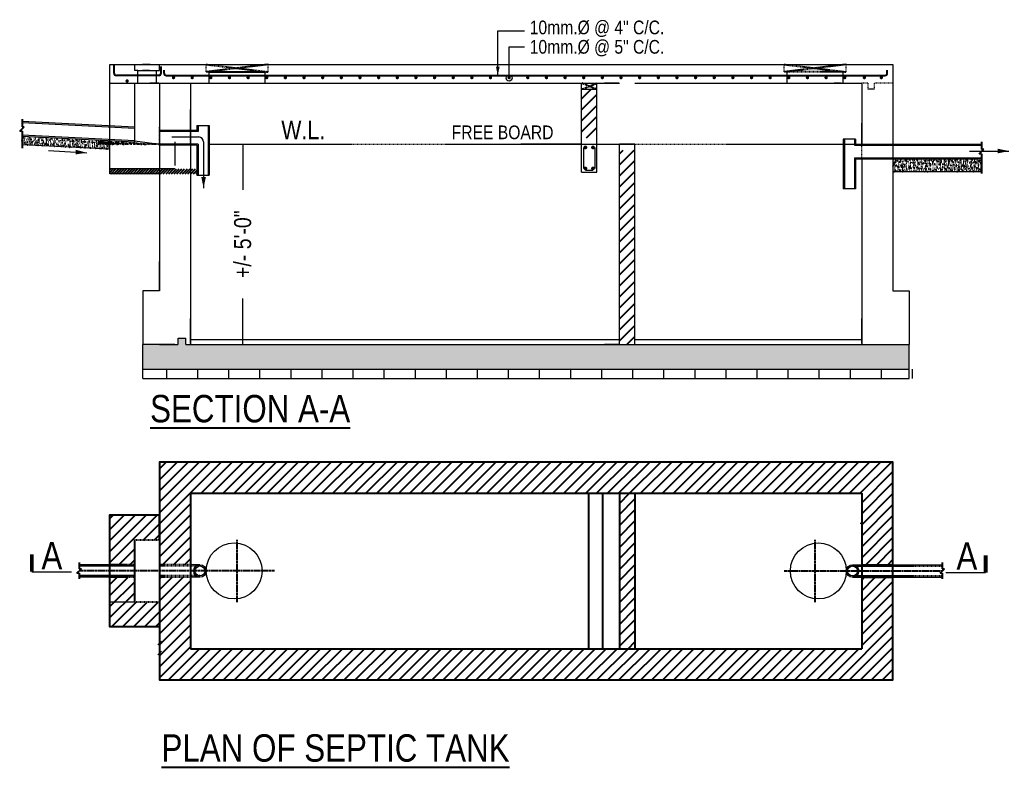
# Model space of a CAD drawing. Header units: inches. Extents: x -100787 to 3653, y -96809 to -8632.
# Drawn here: x -77924 to -77365, y -94244 to -93824 of the extents above; entities that cross this region are included whole.
import ezdxf

# ---------------------------------------------------------------- set-up
doc = ezdxf.new("R2010")
doc.units = ezdxf.units.IN
doc.header["$MEASUREMENT"] = 0
doc.linetypes.add('CENTER', pattern=[2, 1.25, -0.25, 0.25, -0.25])
doc.linetypes.add('DASHED', pattern=[0.75, 0.5, -0.25])
for name, color, linetype, lineweight in [('Brick', 42, 'Continuous', 0), ('DIM', 7, 'Continuous', 15), ('LINE', 8, 'Continuous', 13)]:
    doc.layers.add(name, color=color, linetype=linetype, lineweight=lineweight)
for name, color, linetype in [('DOT', 40, 'Continuous'), ('GRIDE', 8, 'CENTER'), ('Hatch', 3, 'Continuous'), ('LINE-1', 5, 'Continuous'), ('Rod', 1, 'Continuous')]:
    doc.layers.add(name, color=color, linetype=linetype)
doc.layers.add('text', color=7, linetype='Continuous', true_color=0x6a7cf1)
doc.styles.get("Standard").update_dxf_attribs({"font": 'ARIALN.TTF'})
pattern_1 = [(45, (-162342.114, -100930.4417), (-3.09359217, 3.09359217), [])]

# ---------------------------------------------------------------- blocks, each defined once
blk = doc.blocks.new('AR')
at = {"layer": 'DIM'}
blk.add_lwpolyline([(0, 0, 0, 37.5, 0), (89.2, 0, 37.5, 37.5, 0)], format="xyseb", dxfattribs=at)
blk = doc.blocks.new('_DOTSMALL')
at = {"color": 0, "linetype": 'ByBlock', "const_width": 0.5}
blk.add_lwpolyline([(-0.0625, 0, 1), (0.0625, 0, 1)], format="xyb", close=True, dxfattribs=at)
blk = doc.blocks.new('_Oblique')
at = {"color": 0, "linetype": 'ByBlock', "lineweight": -2}
blk.add_line((-0.5, -0.5), (0.5, 0.5), dxfattribs=at)

msp = doc.modelspace()

# ---------------------------------------------------------------- hatches: boundary and pattern name
at = {"layer": 'Hatch', "linetype": 'Continuous'}
h = msp.add_hatch(dxfattribs=at)
h.set_pattern_fill('ANSI31', color=256, scale=35, style=0)
h.set_pattern_definition([(45, (-161877.115, -100971.32), (-3.09359217, 3.09359217), [])])
h.paths.add_polyline_path([(-77598.66, -93862.75), (-77607.41, -93862.75), (-77607.41, -93890.05), (-77598.66, -93890.05)])
at = {"layer": 'Hatch'}
h = msp.add_hatch(dxfattribs=at)
h.set_pattern_fill('AR-CONC', color=256, scale=0.42, style=0)
h.set_pattern_definition([(50, (-77592.4573, -94272.3977), (3.012493, -0.263559), [0.315, -3.465]), (355, (-77592.4573, -94272.3977), (-0.582756, 3.159207), [0.252, -2.772]), (100.4514, (-77592.2062, -94272.4196), (2.42974, 2.895646), [0.267709, -2.944797]), (46.1842, (-77592.4573, -94271.5577), (4.482412, -0.69518), [0.4725, -5.1975]), (96.6356, (-77592.0837, -94271.6156), (3.925583, 4.091295), [0.401563, -4.417195]), (351.1842, (-77592.4573, -94271.5577), (3.92558, 4.0913), [0.378, -4.158]), (21, (-77592.0373, -94271.7677), (2.50701, -1.690999), [0.315, -3.465]), (326, (-77592.0373, -94271.7677), (1.021924, 3.04563), [0.252, -2.772]), (71.4514, (-77591.8283, -94271.9086), (3.528935, 1.354628), [0.267709, -2.944797]), (37.5, (-77592.4573, -94272.3977), (0.0510714, 1.3981542), [0, -2.7384, 0, -2.814, 0, -2.7825]), (7.5, (-77592.4573, -94272.3977), (1.104892, 1.656529), [0, -1.6044, 0, -2.6754, 0, -1.0605]), (327.5, (-77593.3939, -94272.3977), (2.2420542, -0.0947305), [0, -1.05, 0, -3.276, 0, -4.347]), (317.5, (-77593.8139, -94272.3977), (2.449382, 0.420441), [0, -1.365, 0, -2.1756, 0, -3.087])])
h.paths.add_polyline_path([(-77922.44, -93889.33), (-77922.44, -93893.89), (-77872.99, -93896.36), (-77872.99, -93891.81)])
h = msp.add_hatch(dxfattribs=at)
h.set_pattern_fill('AR-CONC', color=256, scale=0.28, style=0)
h.set_pattern_definition([(50, (-77613.4573, -94272.3977), (2.0083285, -0.175706), [0.21, -2.31]), (355, (-77613.4573, -94272.3977), (-0.388504, 2.106138), [0.168, -1.848]), (100.4514, (-77613.2899, -94272.4123), (1.619826, 1.930431), [0.1784725, -1.963198]), (46.1842, (-77613.4573, -94271.8377), (2.988275, -0.463453), [0.315, -3.465]), (96.6356, (-77613.2082, -94271.8763), (2.617056, 2.72753), [0.267709, -2.944796]), (351.1842, (-77613.4573, -94271.8377), (2.617053, 2.727532), [0.252, -2.772]), (21, (-77613.1773, -94271.9777), (1.67134, -1.127333), [0.21, -2.31]), (326, (-77613.1773, -94271.9777), (0.681283, 2.03042), [0.168, -1.848]), (71.4514, (-77613.038, -94272.0716), (2.352623, 0.903085), [0.1784725, -1.963198]), (37.5, (-77613.45725, -94272.39766), (0.0340476, 0.9321028), [0, -1.8256, 0, -1.876, 0, -1.855]), (7.5, (-77613.4573, -94272.3977), (0.7365947, 1.1043528), [0, -1.0696, 0, -1.7836, 0, -0.707]), (327.5, (-77614.08165, -94272.39766), (1.4947028, -0.0631536), [0, -0.7, 0, -2.184, 0, -2.898]), (317.5, (-77614.3617, -94272.3977), (1.6329213, 0.280294), [0, -0.91, 0, -1.4504, 0, -2.058])])
h.paths.add_polyline_path([(-77879.99, -93891.8), (-77879.99, -93893.55), (-77844.99, -93893.55)])
at = {"layer": 'Hatch', "linetype": 'Continuous'}
h = msp.add_hatch(dxfattribs=at)
h.set_pattern_fill('ANSI31', color=256, scale=35, style=0)
h.set_pattern_definition([(45, (-161855.6937, -100971.32), (-3.09359217, 3.09359217), [])])
h.paths.add_polyline_path([(-77577.24, -93943.25), (-77577.24, -93915.25), (-77577.24, -93897.05), (-77585.99, -93897.05), (-77585.99, -93915.25), (-77585.99, -93943.25), (-77585.99, -93991.74, -1), (-77585.99, -93991.79), (-77585.99, -94005.83), (-77585.99, -94006.25), (-77577.24, -94006.25), (-77577.24, -93991.79, -1), (-77577.24, -93991.74), (-77577.24, -93991.63)])
h.paths.add_polyline_path([(-77584.08, -93990.09), (-77579.15, -93990.09), (-77579.15, -93993.45), (-77584.08, -93993.45)], flags=24)
at = {"layer": 'Hatch'}
h = msp.add_hatch(dxfattribs=at)
h.set_pattern_fill('AR-CONC', color=256, scale=0.42, style=0)
h.set_pattern_definition([(50, (-77613.4573, -94272.3977), (3.012493, -0.263559), [0.315, -3.465]), (355, (-77613.4573, -94272.3977), (-0.582756, 3.159207), [0.252, -2.772]), (100.4514, (-77613.2062, -94272.4196), (2.42974, 2.895646), [0.267709, -2.944797]), (46.1842, (-77613.4573, -94271.5577), (4.482412, -0.69518), [0.4725, -5.1975]), (96.6356, (-77613.0837, -94271.6156), (3.925583, 4.091295), [0.401563, -4.417195]), (351.1842, (-77613.4573, -94271.5577), (3.92558, 4.0913), [0.378, -4.158]), (21, (-77613.0373, -94271.7677), (2.50701, -1.691), [0.315, -3.465]), (326, (-77613.0373, -94271.7677), (1.021924, 3.04563), [0.252, -2.772]), (71.4514, (-77612.8283, -94271.9086), (3.528935, 1.354628), [0.267709, -2.944797]), (37.5, (-77613.4573, -94272.3977), (0.0510714, 1.3981542), [0, -2.7384, 0, -2.814, 0, -2.7825]), (7.5, (-77613.4573, -94272.3977), (1.104892, 1.656529), [0, -1.6044, 0, -2.6754, 0, -1.0605]), (327.5, (-77614.3939, -94272.3977), (2.2420542, -0.0947305), [0, -1.05, 0, -3.276, 0, -4.347]), (317.5, (-77614.8139, -94272.3977), (2.449382, 0.420441), [0, -1.365, 0, -2.1756, 0, -3.087])])
h.paths.add_polyline_path([(-77431.99, -93901.94), (-77431.99, -93908.94), (-77382.09, -93908.94), (-77382.09, -93901.94)])
at = {"layer": 'Hatch', "linetype": 'Continuous'}
h = msp.add_hatch(dxfattribs=at)
h.set_pattern_fill('ANSI31', color=256, scale=8.75, style=0)
h.set_pattern_definition([(45, (-77592.4573, -94272.3977), (-0.773398, 0.773398), [])])
h.paths.add_polyline_path([(-77831.43, -93910.32), (-77831.43, -93907.55), (-77852.73, -93907.55), (-77852.73, -93910.32)])
h.paths.add_polyline_path([(-77852.73, -93910.32), (-77852.73, -93907.55), (-77872.99, -93907.55), (-77872.99, -93910.32)])
h.paths.add_polyline_path([(-77823.99, -93910.32), (-77823.99, -93907.55), (-77831.43, -93907.55), (-77831.43, -93910.32)])
at = {"layer": 'Hatch'}
h = msp.add_hatch(dxfattribs=at)
h.set_pattern_fill('AR-CONC', color=256, scale=0.42, style=0)
h.set_pattern_definition([(50, (-162342.114, -100971.3202), (3.01249277, -0.26355897), [0.315, -3.465]), (355, (-162342.114, -100971.3202), (-0.5827556, 3.15920696), [0.252, -2.772]), (100.4514, (-162341.863, -100971.3421), (2.4297394, 2.89564608), [0.2677088, -2.94479687]), (46.1842, (-162342.114, -100970.48), (4.4824124, -0.69517986), [0.4725, -5.1975]), (96.6356, (-162341.7405, -100970.538), (3.92558336, 4.09129506), [0.4015632, -4.4171946]), (351.1842, (-162342.114, -100970.48), (3.92558017, 4.09129812), [0.378, -4.158]), (21, (-162341.694, -100970.6902), (2.50700962, -1.69099934), [0.315, -3.465]), (326, (-162341.694, -100970.6902), (1.02192439, 3.04563019), [0.252, -2.772]), (71.4514, (-162341.485, -100970.831), (3.52893504, 1.35462809), [0.2677088, -2.94479687]), (37.5, (-162342.114, -100971.3202), (0.051071392, 1.398154186), [0, -2.7384, 0, -2.814, 0, -2.7825]), (7.5, (-162342.114, -100971.3202), (1.104892057, 1.65652919), [0, -1.6044, 0, -2.6754, 0, -1.0605]), (327.5, (-162343.0506, -100971.3202), (2.242054232, -0.094730461), [0, -1.05, 0, -3.276, 0, -4.347]), (317.5, (-162343.4706, -100971.3202), (2.44938191, 0.420440926), [0, -1.365, 0, -2.1756, 0, -3.087])])
h.paths.add_polyline_path([(-77422.79, -94006.25), (-77440.32, -94006.25), (-77440.74, -94006.25), (-77449.49, -94006.25), (-77577.24, -94006.25), (-77585.99, -94006.25), (-77798.13, -94006.25, -1), (-77798.19, -94006.25), (-77798.58, -94006.25), (-77827.49, -94006.25), (-77830.13, -94006.25), (-77830.13, -94002.75), (-77834.42, -94002.75), (-77834.42, -94006.25), (-77844.99, -94006.25), (-77854.41, -94006.25), (-77854.41, -94020.25), (-77422.79, -94020.25)])
at = {"layer": 'Hatch', "linetype": 'Continuous'}
h = msp.add_hatch(dxfattribs=at)
h.set_pattern_fill('ANSI31', color=256, scale=35, style=0)
h.set_pattern_definition(pattern_1)
h.paths.add_polyline_path([(-77431.99, -94072.5), (-77844.99, -94072.5), (-77844.99, -94102.25), (-77844.99, -94116.25), (-77844.99, -94130.25), (-77827.49, -94130.25), (-77827.49, -94122.18, -1), (-77827.49, -94122.13), (-77827.49, -94122.01), (-77827.49, -94107.11, -1), (-77827.49, -94107.06), (-77827.49, -94106.95), (-77827.49, -94090), (-77612.97, -94090, -1), (-77612.92, -94090), (-77599.55, -94090, -1), (-77599.5, -94090), (-77586.41, -94090), (-77585.99, -94090), (-77449.49, -94090), (-77449.49, -94107.06, -1), (-77449.49, -94107.11), (-77449.49, -94111.62), (-77449.49, -94122.13, -1), (-77449.49, -94122.18), (-77449.49, -94128.08), (-77449.49, -94130.25), (-77431.99, -94130.25)])
h.paths.add_polyline_path([(-77431.99, -94137.25), (-77449.49, -94137.25), (-77449.49, -94177.5), (-77586.69, -94177.5), (-77599.5, -94177.5, -1), (-77599.55, -94177.5), (-77599.66, -94177.5), (-77612.92, -94177.5, -1), (-77612.97, -94177.5), (-77613.09, -94177.5), (-77827.49, -94177.5), (-77827.49, -94137.25), (-77844.99, -94137.25), (-77844.99, -94151.25), (-77844.99, -94165.25), (-77844.99, -94195), (-77431.99, -94195)])
h.paths.add_polyline_path([(-77834.28, -94119.24), (-77828.33, -94119.24), (-77828.33, -94124.49), (-77834.28, -94124.49)], flags=24)
h.paths.add_polyline_path([(-77441.97, -94123.11), (-77438.61, -94123.11), (-77438.61, -94126.47), (-77441.97, -94126.47)], flags=24)
h = msp.add_hatch(dxfattribs=at)
h.set_pattern_fill('ANSI31', color=256, scale=35, style=0)
h.set_pattern_definition(pattern_1)
h.paths.add_polyline_path([(-77577.24, -94090), (-77585.99, -94090), (-77585.99, -94161.75), (-77585.99, -94177.5), (-77577.24, -94177.5), (-77577.24, -94161.75)])
h.paths.add_polyline_path([(-77872.99, -94151.25), (-77872.99, -94165.25), (-77844.99, -94165.25), (-77844.99, -94151.25), (-77858.99, -94151.25)])
h.paths.add_polyline_path([(-77858.99, -94116.25), (-77844.99, -94116.25), (-77844.99, -94102.25), (-77872.99, -94102.25), (-77872.99, -94130.25), (-77858.99, -94130.25)])
h.paths.add_polyline_path([(-77858.99, -94137.25), (-77872.99, -94137.25), (-77872.99, -94151.25), (-77858.99, -94151.25)])
at = {"layer": 'LINE'}
h = msp.add_hatch(dxfattribs=at)
h.set_pattern_fill('LINE', color=256, scale=140, angle=90, style=0)
h.set_pattern_definition([(90, (-77805.958, -94268.898), (-17.5, 1e-15), [])])
h.paths.add_polyline_path([(-77849.79, -94020.25), (-77849.79, -94025.5), (-77603.49, -94025.5), (-77603.49, -94020.25)])
h = msp.add_hatch(dxfattribs=at)
h.set_pattern_fill('LINE', color=256, scale=140, angle=90, style=0)
h.set_pattern_definition([(90, (-77613.457, -94268.898), (-17.5, 1e-15), [])])
h.paths.add_polyline_path([(-77657.29, -94020.25), (-77657.29, -94025.5), (-77410.99, -94025.5), (-77410.99, -94020.25)])

# ---------------------------------------------------------------- linework, layer by layer
at = {"layer": 'Brick'}
for p, q in [((-77607.41, -93862.75), (-77598.66, -93862.75)), ((-77607.41, -93909.3), (-77607.41, -93862.75)), ((-77598.66, -93909.3), (-77598.66, -93862.75)), ((-77585.99, -93943.25), (-77585.99, -93893.55)), ((-77577.24, -93893.55), (-77585.99, -93893.55)), ((-77577.24, -93943.25), (-77577.24, -93893.55)), ((-77607.41, -93909.3), (-77598.66, -93909.3)), ((-77585.99, -94006.25), (-77585.99, -93943.25)), ((-77577.24, -94006.25), (-77577.24, -93943.25))]:
    msp.add_line(p, q, dxfattribs=at)
at = {"layer": 'DIM', "lineweight": 5}
for p, q in [((-77850.3, -93848.75), (-77854.69, -93848.75)), ((-77850.74, -93852.25), (-77854.69, -93852.25)), ((-77607.41, -93893.55), (-77641.61, -93893.55)), ((-77844.99, -93908.25), (-77844.99, -93923.74)), ((-77844.99, -93975.52), (-77844.99, -93959.64)), ((-77844.99, -94101.55), (-77844.99, -94081.89)), ((-77844.99, -94173.85), (-77844.99, -94187.5)), ((-77431.99, -94184.92), (-77431.99, -94183.52))]:
    msp.add_line(p, q, dxfattribs=at)
at = {"layer": 'DIM'}
for p, q in [((-77586.41, -93859.25), (-77594.48, -93859.25)), ((-77461.11, -93859.25), (-77465.16, -93859.25)), ((-77827.49, -93885.45), (-77827.49, -93874.09)), ((-77449.49, -93893.13), (-77449.49, -93881.77)), ((-77816.57, -93893.55), (-77806.99, -93893.55)), ((-77816.57, -93893.55), (-77806.99, -93893.55)), ((-77798.58, -93893.55), (-77798.3, -93893.55)), ((-77798.16, -93893.41), (-77798.16, -93919.37)), ((-77606.21, -93895.41), (-77606.21, -93907.3)), ((-77599.87, -93895.41), (-77599.87, -93907.3)), ((-77605.16, -93908.27), (-77600.91, -93908.27)), ((-77827.49, -93910.64), (-77827.49, -93921.78)), ((-77854.41, -93976.22), (-77854.41, -94006.25)), ((-77422.79, -93976.22), (-77422.79, -94006.25)), ((-77798.16, -94006.39), (-77798.16, -93980.44)), ((-77827.49, -94005.83), (-77827.49, -93991.63)), ((-77585.99, -94005.83), (-77585.99, -93991.63)), ((-77585.99, -94005.83), (-77585.99, -93991.63)), ((-77577.24, -94005.83), (-77577.24, -93991.63)), ((-77577.24, -94005.83), (-77577.24, -93991.63)), ((-77449.49, -94005.83), (-77449.49, -93991.63)), ((-77836.88, -94006.25), (-77854.41, -94006.25)), ((-77798.58, -94006.25), (-77798.3, -94006.25)), ((-77586.41, -94006.25), (-77594.48, -94006.25)), ((-77440.32, -94006.25), (-77422.79, -94006.25)), ((-77587.11, -94090), (-77613.09, -94090)), ((-77586.41, -94090), (-77599.66, -94090)), ((-77827.49, -94111.62), (-77827.49, -94106.95)), ((-77449.35, -94107.09), (-77450.41, -94107.09)), ((-77449.49, -94111.62), (-77449.49, -94106.95)), ((-77827.49, -94128.08), (-77827.49, -94122.01)), ((-77463.36, -94122.12), (-77463.16, -94122.32)), ((-77449.49, -94128.08), (-77449.49, -94122.01)), ((-77485.23, -94144.79), (-77485.03, -94144.99)), ((-77858.99, -94151.25), (-77872.99, -94151.25)), ((-77844.99, -94167.62), (-77844.99, -94175.64)), ((-77844.99, -94175.64), (-77844.99, -94181.34)), ((-77586.41, -94177.5), (-77613.09, -94177.5)), ((-77586.41, -94177.5), (-77599.66, -94177.5)), ((-77586.41, -94177.5), (-77599.66, -94177.5))]:
    msp.add_line(p, q, dxfattribs=at)
at = {"layer": 'DOT'}
for points, const_width in [([(-77863.71, -93858.06, 1), (-77862.77, -93858.06, 1)], 0.945), ([(-77837.59, -93856.14, 1), (-77836.65, -93856.14, 1)], 0.945), ([(-77827.09, -93856.14, 1), (-77826.15, -93856.14, 1)], 0.945), ([(-77816.59, -93856.14, 1), (-77815.65, -93856.14, 1)], 0.945), ([(-77806.09, -93856.15, 1), (-77805.15, -93856.15, 1)], 0.945), ([(-77795.59, -93856.15, 1), (-77794.65, -93856.15, 1)], 0.945), ([(-77785.09, -93856.15, 1), (-77784.15, -93856.15, 1)], 0.945), ([(-77774.59, -93856.15, 1), (-77773.65, -93856.15, 1)], 0.945), ([(-77764.09, -93856.15, 1), (-77763.15, -93856.15, 1)], 0.945), ([(-77753.59, -93856.15, 1), (-77752.65, -93856.15, 1)], 0.945), ([(-77743.09, -93856.15, 1), (-77742.15, -93856.15, 1)], 0.945), ([(-77732.59, -93856.15, 1), (-77731.65, -93856.15, 1)], 0.945), ([(-77722.09, -93856.15, 1), (-77721.15, -93856.15, 1)], 0.945), ([(-77711.59, -93856.15, 1), (-77710.65, -93856.15, 1)], 0.945), ([(-77701.09, -93856.15, 1), (-77700.15, -93856.15, 1)], 0.945), ([(-77690.59, -93856.15, 1), (-77689.65, -93856.15, 1)], 0.945), ([(-77680.09, -93856.15, 1), (-77679.15, -93856.15, 1)], 0.945), ([(-77669.59, -93856.15, 1), (-77668.65, -93856.15, 1)], 0.945), ([(-77659.09, -93856.15, 1), (-77658.15, -93856.15, 1)], 0.945), ([(-77648.59, -93856.15, 1), (-77647.65, -93856.15, 1)], 0.945), ([(-77638.09, -93856.15, 1), (-77637.15, -93856.15, 1)], 0.945), ([(-77627.59, -93856.15, 1), (-77626.65, -93856.15, 1)], 0.945), ([(-77617.09, -93856.15, 1), (-77616.15, -93856.15, 1)], 0.945), ([(-77606.59, -93856.15, 1), (-77605.65, -93856.15, 1)], 0.945), ([(-77596.09, -93856.15, 1), (-77595.15, -93856.15, 1)], 0.945), ([(-77585.59, -93856.15, 1), (-77584.65, -93856.15, 1)], 0.945), ([(-77575.09, -93856.15, 1), (-77574.15, -93856.15, 1)], 0.945), ([(-77564.59, -93856.15, 1), (-77563.65, -93856.15, 1)], 0.945), ([(-77554.09, -93856.15, 1), (-77553.15, -93856.15, 1)], 0.945), ([(-77543.59, -93856.15, 1), (-77542.65, -93856.15, 1)], 0.945), ([(-77533.09, -93856.15, 1), (-77532.15, -93856.15, 1)], 0.945), ([(-77522.59, -93856.15, 1), (-77521.65, -93856.15, 1)], 0.945), ([(-77512.09, -93856.15, 1), (-77511.15, -93856.15, 1)], 0.945), ([(-77501.59, -93856.15, 1), (-77500.65, -93856.15, 1)], 0.945), ([(-77491.09, -93856.15, 1), (-77490.15, -93856.15, 1)], 0.945), ([(-77480.59, -93856.15, 1), (-77479.65, -93856.15, 1)], 0.945), ([(-77470.09, -93856.15, 1), (-77469.15, -93856.15, 1)], 0.945), ([(-77459.59, -93856.15, 1), (-77458.65, -93856.15, 1)], 0.945), ([(-77448.54, -93856.15, 1), (-77447.6, -93856.15, 1)], 0.945), ([(-77438.97, -93856.15, 1), (-77438.03, -93856.15, 1)], 0.945), ([(-77605.69, -93895.45, -1), (-77604.64, -93895.45, -1)], 1.05), ([(-77600.39, -93895.45, 1), (-77601.44, -93895.45, 1)], 1.05), ([(-77605.69, -93907.26, -1), (-77604.64, -93907.26, -1)], 1.05), ([(-77600.39, -93907.26, 1), (-77601.44, -93907.26, 1)], 1.05)]:
    msp.add_lwpolyline(points, format="xyb", close=True, dxfattribs=dict(at, const_width=const_width))
at = {"layer": 'GRIDE', "linetype": 'DASHED'}
for p, q in [((-77818.74, -93848.75), (-77783.74, -93852.95)), ((-77783.74, -93848.75), (-77818.74, -93852.95)), ((-77458.24, -93848.75), (-77493.24, -93852.95)), ((-77493.24, -93848.75), (-77458.24, -93852.95)), ((-77816.99, -93852.95), (-77785.49, -93852.95)), ((-77459.99, -93852.95), (-77491.49, -93852.95))]:
    msp.add_line(p, q, dxfattribs=at)
at = {"layer": 'GRIDE'}
for p, q in [((-77607.41, -93862.75), (-77598.66, -93859.25)), ((-77598.66, -93862.75), (-77607.41, -93859.25)), ((-77801.24, -94151.25), (-77801.24, -94116.25)), ((-77475.74, -94151.25), (-77475.74, -94116.25)), ((-77780.24, -94133.75), (-77890.31, -94133.75)), ((-77493.24, -94133.75), (-77404.18, -94133.75))]:
    msp.add_line(p, q, dxfattribs=at)
at = {"layer": 'LINE'}
for p, q in [((-77654.52, -93829.84), (-77639.51, -93829.84)), ((-77654.52, -93854.97), (-77654.52, -93829.84)), ((-77648.13, -93838.88), (-77639.51, -93838.88)), ((-77648.13, -93855.43), (-77648.13, -93838.88)), ((-77872.99, -93848.75), (-77431.99, -93848.75)), ((-77872.99, -93910.32), (-77872.99, -93848.75)), ((-77858.99, -93852.25), (-77858.99, -93848.75)), ((-77844.99, -93852.25), (-77844.99, -93848.75)), ((-77431.99, -93848.75), (-77431.99, -93859.25)), ((-77857.24, -93852.25), (-77858.99, -93852.25)), ((-77857.24, -93859.25), (-77857.24, -93852.25)), ((-77857.24, -93852.25), (-77846.74, -93852.25)), ((-77846.74, -93859.25), (-77846.74, -93852.25)), ((-77846.74, -93852.25), (-77844.99, -93852.25)), ((-77818.74, -93852.95), (-77816.99, -93852.95)), ((-77785.49, -93852.95), (-77783.74, -93852.95)), ((-77491.49, -93852.95), (-77493.24, -93852.95)), ((-77458.24, -93852.95), (-77459.99, -93852.95)), ((-77858.99, -93893.55), (-77858.99, -93859.25)), ((-77858.99, -93859.25), (-77857.24, -93859.25)), ((-77846.74, -93859.25), (-77844.99, -93859.25)), ((-77844.99, -93859.25), (-77844.99, -93894.25)), ((-77827.49, -93859.25), (-77585.99, -93859.25)), ((-77827.49, -93859.25), (-77827.49, -94006.25)), ((-77607.41, -93859.25), (-77598.66, -93859.25)), ((-77607.41, -93862.75), (-77607.41, -93859.25)), ((-77598.66, -93862.75), (-77598.66, -93859.25)), ((-77577.24, -93859.25), (-77449.49, -93859.25)), ((-77449.49, -93859.25), (-77449.49, -93893.55)), ((-77431.99, -93859.25), (-77431.99, -93976.22)), ((-77858.99, -93884.8), (-77922.45, -93881.62)), ((-77858.99, -93884.09), (-77922.42, -93880.92)), ((-77823.99, -93885.87), (-77844.99, -93885.87)), ((-77823.29, -93886.57), (-77844.99, -93886.57)), ((-77823.99, -93883.05), (-77823.99, -93885.87)), ((-77823.99, -93883.05), (-77816.99, -93883.05)), ((-77823.29, -93883.05), (-77823.29, -93886.57)), ((-77817.69, -93883.05), (-77817.69, -93911.05)), ((-77816.99, -93883.05), (-77816.99, -93911.05)), ((-77858.99, -93892.51), (-77922.49, -93889.33)), ((-77858.99, -93891.8), (-77922.45, -93888.63)), ((-77858.99, -93891.8), (-77844.99, -93893.55)), ((-77844.99, -93893.55), (-77858.99, -93893.55)), ((-77823.29, -93893.55), (-77844.99, -93893.55)), ((-77838.12, -93889.56), (-77823, -93889.56)), ((-77823.29, -93893.55), (-77823.29, -93911.05)), ((-77820.2, -93892.36), (-77820.2, -93918.29)), ((-77459.99, -93890.74), (-77459.99, -93918.74)), ((-77452.99, -93890.74), (-77459.99, -93890.74)), ((-77459.29, -93890.74), (-77459.29, -93918.74)), ((-77453.69, -93890.74), (-77453.69, -93894.25)), ((-77452.99, -93890.74), (-77452.99, -93893.55)), ((-77452.99, -93893.55), (-77382.09, -93893.55)), ((-77872.99, -93896.36), (-77922.45, -93893.89)), ((-77907.59, -93897.19), (-77886.02, -93898.42)), ((-77823.99, -93894.25), (-77844.99, -93894.25)), ((-77823.99, -93894.25), (-77823.99, -93911.05)), ((-77453.69, -93894.25), (-77382.09, -93894.25)), ((-77388.86, -93897.48), (-77366.7, -93897.48)), ((-77453.69, -93901.24), (-77453.69, -93918.74)), ((-77453.69, -93901.24), (-77382.09, -93901.24)), ((-77452.99, -93901.94), (-77452.99, -93918.74)), ((-77452.99, -93901.94), (-77382.09, -93901.94)), ((-77449.49, -93901.94), (-77449.49, -94006.25)), ((-77836.45, -93907.55), (-77872.99, -93907.55)), ((-77844.99, -93910.32), (-77872.99, -93910.32)), ((-77844.99, -93907.55), (-77844.99, -93976.22)), ((-77431.99, -93908.94), (-77382.09, -93908.94)), ((-77823.99, -93911.05), (-77816.99, -93911.05)), ((-77452.99, -93918.74), (-77459.99, -93918.74)), ((-77844.99, -93976.22), (-77854.41, -93976.22)), ((-77431.99, -93976.22), (-77422.79, -93976.22)), ((-77827.49, -94003.45), (-77585.99, -94003.45)), ((-77577.24, -94003.45), (-77449.49, -94003.45)), ((-77854.41, -94025.5), (-77854.41, -94006.25)), ((-77844.99, -94006.25), (-77854.41, -94006.25)), ((-77827.49, -94006.25), (-77585.99, -94006.25)), ((-77585.99, -94006.25), (-77577.24, -94006.25)), ((-77577.24, -94006.25), (-77449.49, -94006.25)), ((-77422.79, -94025.5), (-77422.79, -94006.25)), ((-77422.79, -94025.5), (-77422.79, -94006.25)), ((-77854.41, -94020.25), (-77422.79, -94020.25)), ((-77854.41, -94025.5), (-77422.79, -94025.5)), ((-77872.99, -94130.26), (-77890.31, -94130.26)), ((-77822.24, -94130.25), (-77827.49, -94130.25)), ((-77454.74, -94130.25), (-77449.49, -94130.25)), ((-77431.99, -94130.25), (-77403.98, -94130.25)), ((-77916.87, -94134.22), (-77894.49, -94134.22)), ((-77872.99, -94137.25), (-77890.31, -94137.25)), ((-77822.24, -94137.25), (-77827.49, -94137.25)), ((-77454.74, -94137.25), (-77449.49, -94137.25)), ((-77431.99, -94137.25), (-77403.98, -94137.25)), ((-77379.77, -94134.79), (-77402.14, -94134.79))]:
    msp.add_line(p, q, dxfattribs=at)
at = {"layer": 'LINE', "linetype": 'DASHED'}
for p, q in [((-77818.74, -93852.95), (-77818.74, -93848.75)), ((-77783.74, -93852.95), (-77783.74, -93848.75)), ((-77493.24, -93852.95), (-77493.24, -93848.75)), ((-77458.24, -93852.95), (-77458.24, -93848.75)), ((-77816.99, -93859.25), (-77816.99, -93852.95)), ((-77785.49, -93859.25), (-77785.49, -93852.95)), ((-77491.49, -93859.25), (-77491.49, -93852.95)), ((-77459.99, -93859.25), (-77459.99, -93852.95)), ((-77872.99, -93859.25), (-77858.99, -93859.25)), ((-77857.24, -93859.25), (-77846.74, -93859.25)), ((-77844.99, -93859.25), (-77827.49, -93859.25)), ((-77446.04, -93859.25), (-77449.49, -93859.25)), ((-77446.04, -93859.25), (-77446.04, -93862.75)), ((-77442.54, -93859.25), (-77442.54, -93862.75)), ((-77431.99, -93859.25), (-77442.54, -93859.25)), ((-77442.54, -93862.75), (-77446.04, -93862.75)), ((-77844.99, -93894.25), (-77844.99, -93883.7)), ((-77827.49, -93894.25), (-77827.49, -93883.7)), ((-77836.45, -93892.36), (-77836.45, -93905.66)), ((-77816.99, -93893.55), (-77449.49, -93893.55)), ((-77449.49, -93901.94), (-77449.49, -93891.38)), ((-77844.99, -93894.25), (-77844.99, -93907.55)), ((-77834.42, -94002.75), (-77830.13, -94002.75)), ((-77834.42, -94006.25), (-77834.42, -94002.75)), ((-77830.13, -94006.25), (-77830.13, -94002.75)), ((-77836.46, -94006.25), (-77845.21, -94006.25)), ((-77844.99, -94006.25), (-77834.42, -94006.25)), ((-77830.13, -94006.25), (-77827.49, -94006.25)), ((-77449.49, -94006.25), (-77440.74, -94006.25)), ((-77440.74, -94006.25), (-77431.99, -94006.25))]:
    msp.add_line(p, q, dxfattribs=at)
at = {"layer": 'LINE', "linetype": 'Continuous'}
for p, q in [((-77845.41, -93859.25), (-77850.49, -93859.25)), ((-77845.41, -93893.55), (-77850.53, -93893.55))]:
    msp.add_line(p, q, dxfattribs=at)
at = {"layer": 'LINE', "const_width": 2.1}
for points in [[(-77916.87, -94124.35), (-77916.87, -94134.22)], [(-77379.77, -94124.92), (-77379.77, -94134.79)]]:
    msp.add_lwpolyline(points, dxfattribs=at)
at = {"layer": 'LINE'}
for centre, radius in [((-77648.13, -93856.4), 1.7), ((-77802.99, -94133.75), 15.75), ((-77473.99, -94133.75), 15.75), ((-77822.24, -94133.75), 3.5), ((-77822.24, -94133.75), 2.8), ((-77454.74, -94133.75), 3.5), ((-77454.74, -94133.75), 2.8)]:
    msp.add_circle(centre, radius, dxfattribs=at)
msp.add_arc((-77823, -93892.36), 2.8, 0, 90, dxfattribs=at)
at = {"layer": 'LINE-1'}
for p, q in [((-77922.44, -93879.58), (-77922.44, -93883.85)), ((-77923.68, -93886.34), (-77921.19, -93883.85)), ((-77922.44, -93886.34), (-77923.68, -93886.34)), ((-77922.44, -93883.85), (-77921.19, -93883.85)), ((-77922.44, -93886.34), (-77922.44, -93895.8)), ((-77382.09, -93892.24), (-77382.09, -93896.51)), ((-77383.34, -93899), (-77380.84, -93896.51)), ((-77382.09, -93899), (-77383.34, -93899)), ((-77382.09, -93896.51), (-77380.84, -93896.51)), ((-77382.09, -93899), (-77382.09, -93910.1)), ((-77891.53, -94135.06), (-77889.03, -94132.56)), ((-77890.28, -94129.05), (-77890.28, -94132.56)), ((-77890.28, -94132.56), (-77889.03, -94132.56)), ((-77405.42, -94135), (-77402.93, -94132.5)), ((-77404.18, -94128.99), (-77404.18, -94132.5)), ((-77404.18, -94132.5), (-77402.93, -94132.5)), ((-77890.28, -94135.06), (-77891.53, -94135.06)), ((-77890.28, -94135.06), (-77890.28, -94138.25)), ((-77404.18, -94135), (-77405.42, -94135)), ((-77404.18, -94135), (-77404.18, -94138.19))]:
    msp.add_line(p, q, dxfattribs=at)
at = {"layer": 'LINE-1', "linetype": 'DASHED'}
for p, q in [((-77858.77, -94130.95), (-77890.31, -94130.95)), ((-77858.64, -94130.25), (-77872.99, -94130.25)), ((-77827.49, -94130.25), (-77845.35, -94130.25)), ((-77822.24, -94130.95), (-77845.22, -94130.95)), ((-77454.74, -94130.95), (-77403.98, -94130.95)), ((-77449.49, -94130.25), (-77431.99, -94130.25)), ((-77858.77, -94136.55), (-77890.31, -94136.55)), ((-77858.64, -94137.25), (-77872.99, -94137.25)), ((-77827.49, -94137.25), (-77845.35, -94137.25)), ((-77822.24, -94136.55), (-77845.22, -94136.55)), ((-77454.74, -94136.55), (-77403.98, -94136.55)), ((-77449.49, -94137.25), (-77431.99, -94137.25))]:
    msp.add_line(p, q, dxfattribs=at)
at = {"layer": 'Rod'}
for p, q in [((-77870.61, -93853.61), (-77870.61, -93848.75)), ((-77844.1, -93853.72), (-77844.1, -93849.95)), ((-77842.46, -93853.57), (-77842.46, -93852.03)), ((-77435.14, -93853.57), (-77435.14, -93852.03)), ((-77845.34, -93854.94), (-77869.31, -93854.94)), ((-77841.06, -93854.97), (-77436.54, -93854.97)), ((-77827.49, -94090), (-77827.49, -94177.5)), ((-77827.49, -94090), (-77585.99, -94090)), ((-77603.48, -94090), (-77603.48, -94177.5)), ((-77595.45, -94090), (-77595.45, -94177.5)), ((-77585.99, -94090), (-77585.99, -94161.75)), ((-77585.99, -94090), (-77449.49, -94090)), ((-77577.24, -94090), (-77577.24, -94161.75)), ((-77449.49, -94090), (-77449.49, -94177.5)), ((-77585.99, -94161.75), (-77585.99, -94177.5)), ((-77577.24, -94161.75), (-77577.24, -94177.5)), ((-77827.49, -94177.5), (-77585.99, -94177.5)), ((-77586.69, -94177.5), (-77449.49, -94177.5))]:
    msp.add_line(p, q, dxfattribs=at)
at = {"layer": 'Rod', "linetype": 'DASHED'}
msp.add_line((-77844.99, -94116.25), (-77844.99, -94102.25), dxfattribs=at)
at = {"layer": 'Rod'}
for points in [[(-77844.99, -94102.25), (-77844.99, -94165.25), (-77844.99, -94195), (-77431.99, -94195), (-77431.99, -94072.5), (-77844.99, -94072.5), (-77844.99, -94102.25)], [(-77844.99, -94165.25), (-77872.99, -94165.25), (-77872.99, -94102.25), (-77844.99, -94102.25)]]:
    msp.add_lwpolyline(points, dxfattribs=at)
at = {"layer": 'Rod', "linetype": 'DASHED'}
msp.add_lwpolyline([(-77858.99, -94116.25), (-77844.99, -94116.25), (-77844.99, -94151.25), (-77858.99, -94151.25)], close=True, dxfattribs=at)
at = {"layer": 'Rod'}
for centre, radius, start, end in [((-77869.26, -93853.59), 1.35, 179.1395, 272.0778), ((-77845.4, -93853.65), 1.3, 266.8906, 3.3368), ((-77841.06, -93853.57), 1.4, 180, 270), ((-77436.54, -93853.57), 1.4, 270, 0)]:
    msp.add_arc(centre, radius, start, end, dxfattribs=at)

# ---------------------------------------------------------------- block references
at = {"layer": 'DIM', "yscale": 0.4199999999982538, "zscale": 0.4199999999999999}
for p, xscale, rotation in [((-77465.02, -93859.25), 0.4199999999982538, 90), ((-77827.49, -93874.23), 0.4199999999982538, 180), ((-77798.16, -93893.55), 0.4199999999982538, 90), ((-77426.35, -93976.22), 0.4199999999982538, 270), ((-77827.49, -93991.77), 0.4199999999982538, 180), ((-77798.16, -94006.25), 0.4199999999982538, 270), ((-77612.95, -94090), 0.4199999999982538, 90), ((-77599.52, -94090), 0.4199999999982538, 90), ((-77827.49, -94107.09), 0.4199999999982538, 180), ((-77463.06, -94122.41), 0.4199999999974467, 46.03352224674708), ((-77484.93, -94145.09), 0.4199999999974467, 226.0335222467471), ((-77612.95, -94177.5), 0.4199999999982538, 270), ((-77599.52, -94177.5), 0.4199999999982538, 270)]:
    msp.add_blockref('_DOTSMALL', p, dxfattribs=dict(at, xscale=xscale, rotation=rotation))
at = {"layer": 'DIM'}
for name, p, xscale, yscale, zscale in [('_DOTSMALL', (-77449.49, -93881.91), 0.4199999999982538, 0.4199999999982538, 0.4199999999999999), ('_DOTSMALL', (-77827.49, -93921.64), 0.4199999999982538, 0.4199999999982538, 0.4199999999999999), ('_DOTSMALL', (-77449.49, -93991.77), 0.4199999999982538, 0.4199999999982538, 0.4199999999999999), ('_DOTSMALL', (-77449.49, -94107.09), 0.4199999999982538, 0.4199999999982538, 0.4199999999999999), ('_Oblique', (-77844.99, -94174.24), 2.100000000005821, 2.100000000005821, 2.1), ('_Oblique', (-77844.99, -94179.94), 2.100000000005821, 2.100000000005821, 2.1)]:
    msp.add_blockref(name, p, dxfattribs=dict(at, xscale=xscale, yscale=yscale, zscale=zscale))
at = {"layer": 'LINE'}
for p, xscale, yscale, zscale, rotation in [((-77654.52, -93854.96), 0.05599999999685679, 0.05599999999685679, 0.05599999999999999, 90), ((-77886.02, -93898.42), 0.07000000000152845, 0.07000000000698492, 0.06999999999999999, 176.747476767199), ((-77366.7, -93897.48), 0.07000000000698492, 0.07000000000698492, 0.06999999999999999, 180), ((-77820.2, -93918.29), 0.07000000000698492, 0.07000000000698492, 0.06999999999999999, 90)]:
    msp.add_blockref('AR', p, dxfattribs=dict(at, xscale=xscale, yscale=yscale, zscale=zscale, rotation=rotation))
at = {"layer": 'LINE', "linetype": 'Continuous', "xscale": 0.4199999999982538, "yscale": 0.4199999999982538, "zscale": 0.4199999999999999, "rotation": 90}
for p in [(-77850.35, -93859.25), (-77850.39, -93893.55)]:
    msp.add_blockref('_DOTSMALL', p, dxfattribs=at)

# ---------------------------------------------------------------- texts
at = {"layer": 'DIM', "insert": (-77798.16, -93949.9), "char_height": 9.6, "attachment_point": 5, "rotation": 90}
msp.add_mtext('+/- 5\'-0"', dxfattribs=at)
at = {"layer": 'text'}
for s, height, p in [('10mm.%%C @ 4" C/C.', 7.7, (-77636.52, -93831.77)), ('10mm.%%C @ 5" C/C.', 7.7, (-77636.52, -93842.69)), ('W.L. ', 10.5, (-77776.45, -93890.8)), ('FREE BOARD', 7.7, (-77680.48, -93890.8)), ('%%uSECTION A-A', 15.4, (-77850.32, -94050.11)), ('A', 15.4, (-77396.23, -94133.07)), ('%%uPLAN OF SEPTIC TANK', 15.4, (-77843.9, -94241.05))]:
    msp.add_text(s, height=height, dxfattribs=at).set_placement(p)
at = {"layer": 'text', "text_generation_flag": 2}
msp.add_text('A', height=15.4, dxfattribs=at).set_placement((-77899.74, -94132.86))

doc.saveas('drawing.dxf')
